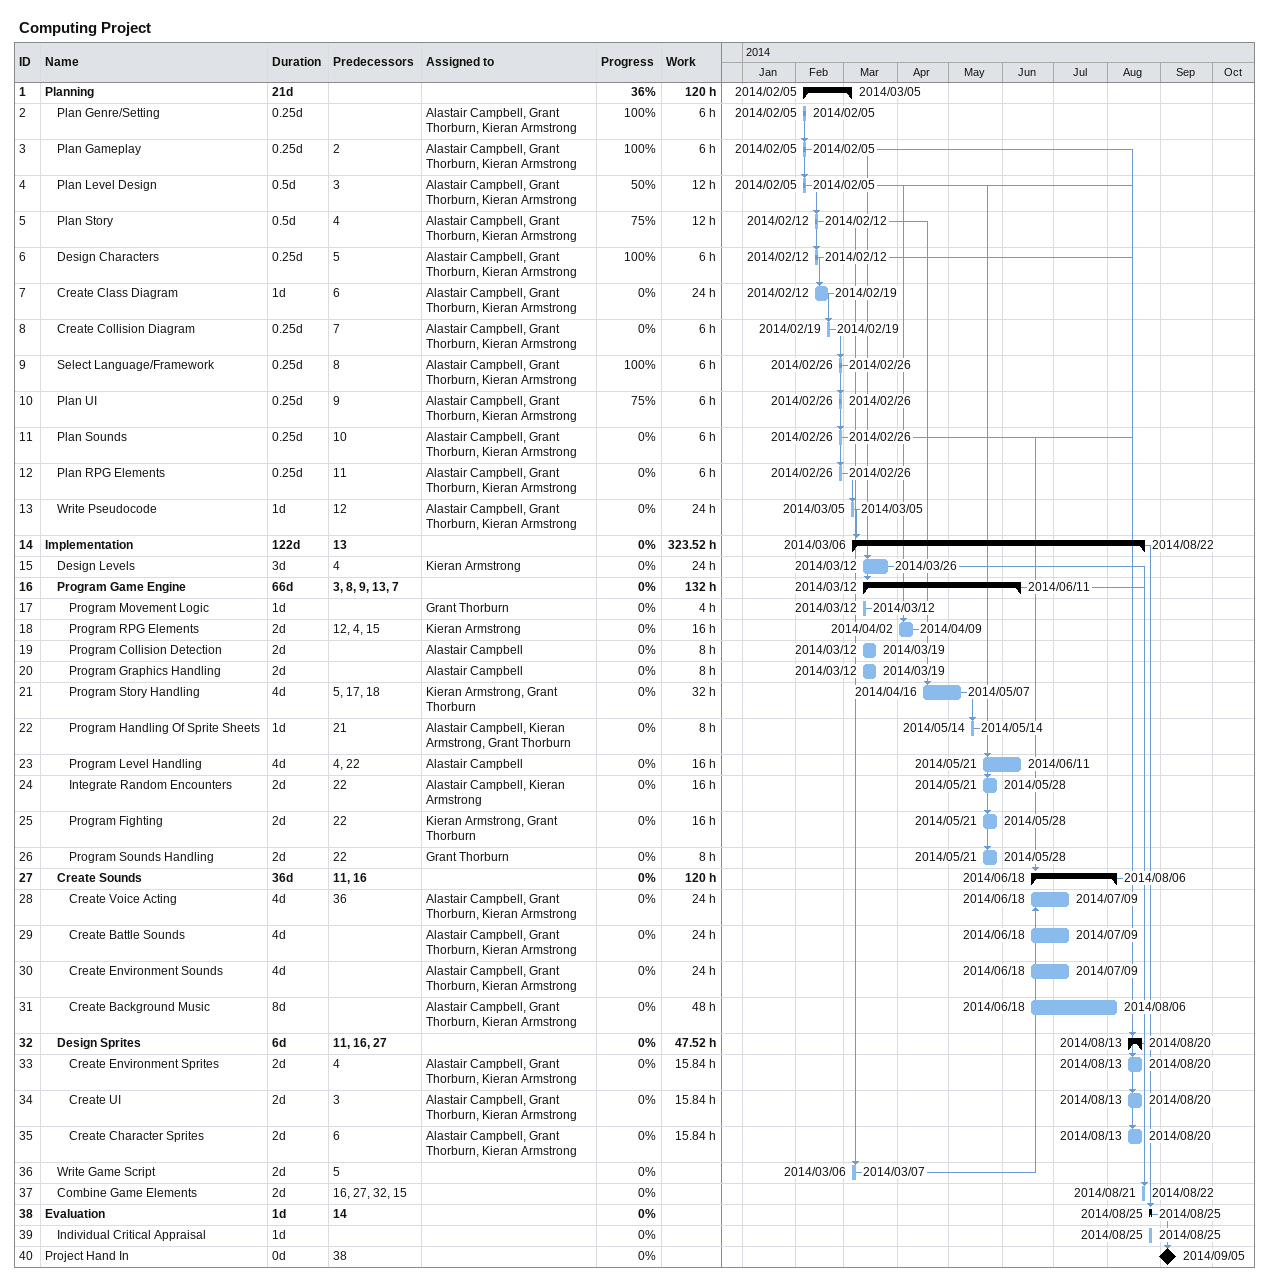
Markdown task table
Computing Project

| ID | Level | Task | Duration | Start | Finish | Predecessors | Resources | % complete | Work (h) |
|---|---|---|---|---|---|---|---|---|---|
| 1 | 1 | **Planning** | 21d | 2014-02-05 | 2014-03-05 |  |  | 36 | 120 |
| 2 | 2 | Plan Genre/Setting | 0.25d | 2014-02-05 | 2014-02-05 |  | Alastair Campbell, Grant Thorburn, Kieran Armstrong | 100 | 6 |
| 3 | 2 | Plan Gameplay | 0.25d | 2014-02-05 | 2014-02-05 | 2 | Alastair Campbell, Grant Thorburn, Kieran Armstrong | 100 | 6 |
| 4 | 2 | Plan Level Design | 0.5d | 2014-02-05 | 2014-02-05 | 3 | Alastair Campbell, Grant Thorburn, Kieran Armstrong | 50 | 12 |
| 5 | 2 | Plan Story | 0.5d | 2014-02-12 | 2014-02-12 | 4 | Alastair Campbell, Grant Thorburn, Kieran Armstrong | 75 | 12 |
| 6 | 2 | Design Characters | 0.25d | 2014-02-12 | 2014-02-12 | 5 | Alastair Campbell, Grant Thorburn, Kieran Armstrong | 100 | 6 |
| 7 | 2 | Create Class Diagram | 1d | 2014-02-12 | 2014-02-19 | 6 | Alastair Campbell, Grant Thorburn, Kieran Armstrong | 0 | 24 |
| 8 | 2 | Create Collision Diagram | 0.25d | 2014-02-19 | 2014-02-19 | 7 | Alastair Campbell, Grant Thorburn, Kieran Armstrong | 0 | 6 |
| 9 | 2 | Select Language/Framework | 0.25d | 2014-02-26 | 2014-02-26 | 8 | Alastair Campbell, Grant Thorburn, Kieran Armstrong | 100 | 6 |
| 10 | 2 | Plan UI | 0.25d | 2014-02-26 | 2014-02-26 | 9 | Alastair Campbell, Grant Thorburn, Kieran Armstrong | 75 | 6 |
| 11 | 2 | Plan Sounds | 0.25d | 2014-02-26 | 2014-02-26 | 10 | Alastair Campbell, Grant Thorburn, Kieran Armstrong | 0 | 6 |
| 12 | 2 | Plan RPG Elements | 0.25d | 2014-02-26 | 2014-02-26 | 11 | Alastair Campbell, Grant Thorburn, Kieran Armstrong | 0 | 6 |
| 13 | 2 | Write Pseudocode | 1d | 2014-03-05 | 2014-03-05 | 12 | Alastair Campbell, Grant Thorburn, Kieran Armstrong | 0 | 24 |
| 14 | 1 | **Implementation** | 122d | 2014-03-06 | 2014-08-22 | 13 |  | 0 | 323.52 |
| 15 | 2 | Design Levels | 3d | 2014-03-12 | 2014-03-26 | 4 | Kieran Armstrong | 0 | 24 |
| 16 | 2 | **Program Game Engine** | 66d | 2014-03-12 | 2014-06-11 | 3, 8, 9, 13, 7 |  | 0 | 132 |
| 17 | 3 | Program Movement Logic | 1d | 2014-03-12 | 2014-03-12 |  | Grant Thorburn | 0 | 4 |
| 18 | 3 | Program RPG Elements | 2d | 2014-04-02 | 2014-04-09 | 12, 4, 15 | Kieran Armstrong | 0 | 16 |
| 19 | 3 | Program Collision Detection | 2d | 2014-03-12 | 2014-03-19 |  | Alastair Campbell | 0 | 8 |
| 20 | 3 | Program Graphics Handling | 2d | 2014-03-12 | 2014-03-19 |  | Alastair Campbell | 0 | 8 |
| 21 | 3 | Program Story Handling | 4d | 2014-04-16 | 2014-05-07 | 5, 17, 18 | Kieran Armstrong, Grant Thorburn | 0 | 32 |
| 22 | 3 | Program Handling Of Sprite Sheets | 1d | 2014-05-14 | 2014-05-14 | 21 | Alastair Campbell, Kieran Armstrong, Grant Thorburn | 0 | 8 |
| 23 | 3 | Program Level Handling | 4d | 2014-05-21 | 2014-06-11 | 4, 22 | Alastair Campbell | 0 | 16 |
| 24 | 3 | Integrate Random Encounters | 2d | 2014-05-21 | 2014-05-28 | 22 | Alastair Campbell, Kieran Armstrong | 0 | 16 |
| 25 | 3 | Program Fighting | 2d | 2014-05-21 | 2014-05-28 | 22 | Kieran Armstrong, Grant Thorburn | 0 | 16 |
| 26 | 3 | Program Sounds Handling | 2d | 2014-05-21 | 2014-05-28 | 22 | Grant Thorburn | 0 | 8 |
| 27 | 2 | **Create Sounds** | 36d | 2014-06-18 | 2014-08-06 | 11, 16 |  | 0 | 120 |
| 28 | 3 | Create Voice Acting | 4d | 2014-06-18 | 2014-07-09 | 36 | Alastair Campbell, Grant Thorburn, Kieran Armstrong | 0 | 24 |
| 29 | 3 | Create Battle Sounds | 4d | 2014-06-18 | 2014-07-09 |  | Alastair Campbell, Grant Thorburn, Kieran Armstrong | 0 | 24 |
| 30 | 3 | Create Environment Sounds | 4d | 2014-06-18 | 2014-07-09 |  | Alastair Campbell, Grant Thorburn, Kieran Armstrong | 0 | 24 |
| 31 | 3 | Create Background Music | 8d | 2014-06-18 | 2014-08-06 |  | Alastair Campbell, Grant Thorburn, Kieran Armstrong | 0 | 48 |
| 32 | 2 | **Design Sprites** | 6d | 2014-08-13 | 2014-08-20 | 11, 16, 27 |  | 0 | 47.52 |
| 33 | 3 | Create Environment Sprites | 2d | 2014-08-13 | 2014-08-20 | 4 | Alastair Campbell, Grant Thorburn, Kieran Armstrong | 0 | 15.84 |
| 34 | 3 | Create UI | 2d | 2014-08-13 | 2014-08-20 | 3 | Alastair Campbell, Grant Thorburn, Kieran Armstrong | 0 | 15.84 |
| 35 | 3 | Create Character Sprites | 2d | 2014-08-13 | 2014-08-20 | 6 | Alastair Campbell, Grant Thorburn, Kieran Armstrong | 0 | 15.84 |
| 36 | 2 | Write Game Script | 2d | 2014-03-06 | 2014-03-07 | 5 |  | 0 |  |
| 37 | 2 | Combine Game Elements | 2d | 2014-08-21 | 2014-08-22 | 16, 27, 32, 15 |  | 0 |  |
| 38 | 1 | **Evaluation** | 1d | 2014-08-25 | 2014-08-25 | 14 |  | 0 |  |
| 39 | 2 | Individual Critical Appraisal | 1d | 2014-08-25 | 2014-08-25 |  |  | 0 |  |
| 40 | 1 | Project Hand In | 0d | 2014-09-05 | 2014-09-05 | 38 |  | 0 |  |
